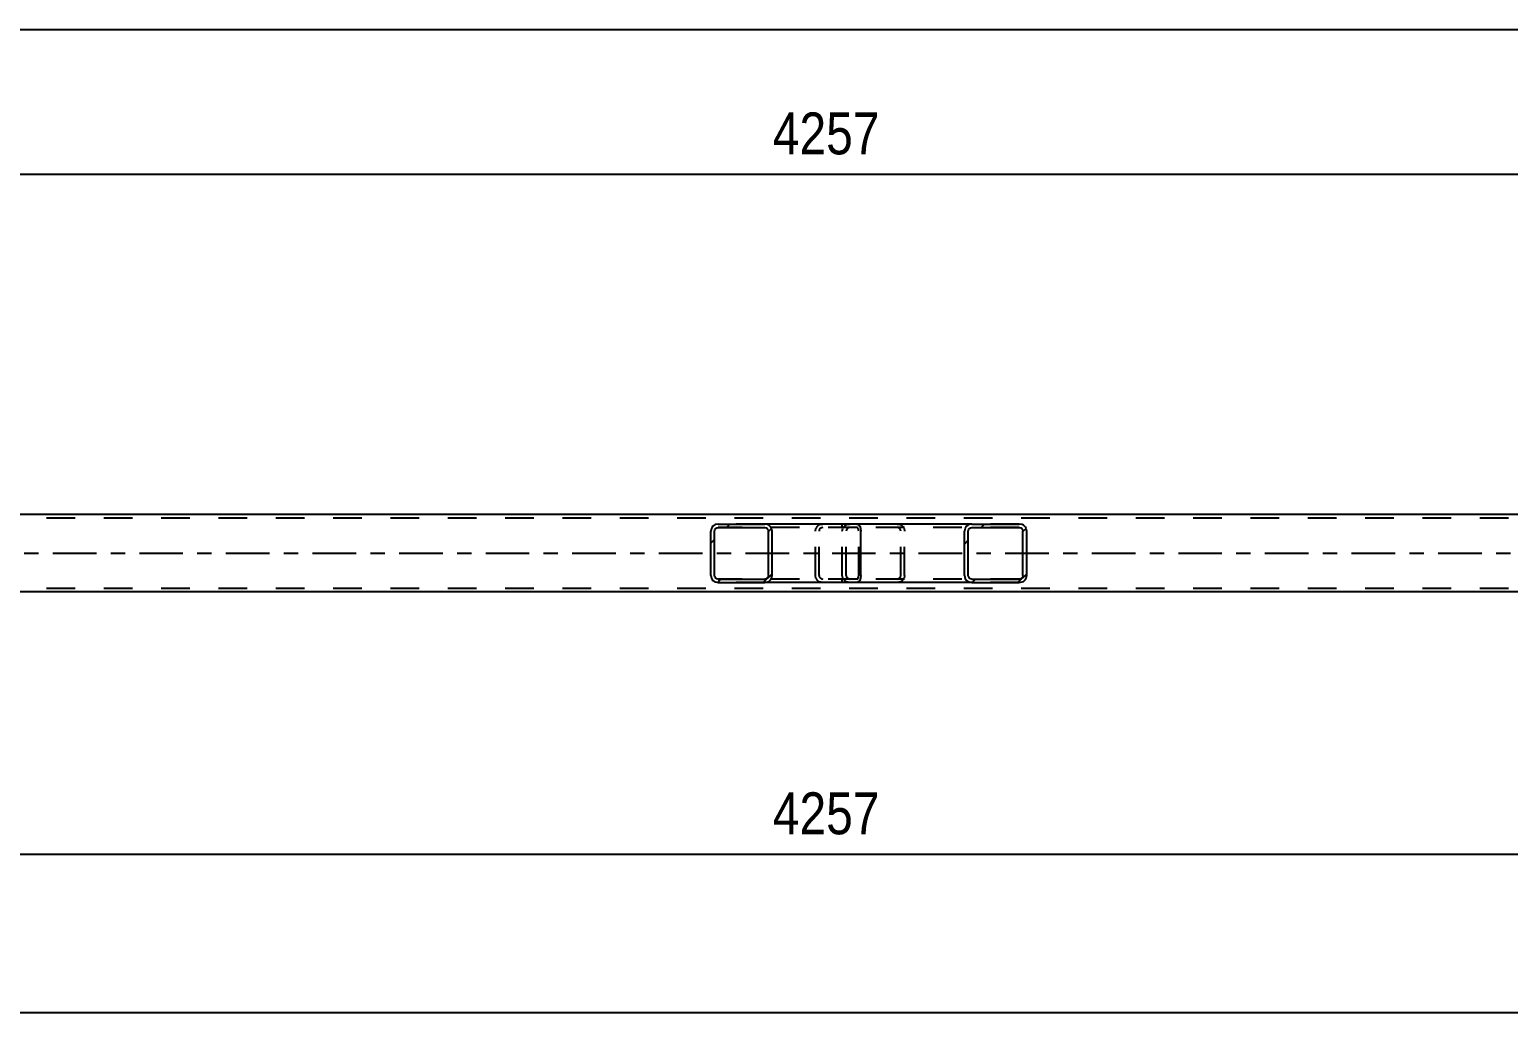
# Model space of a CAD drawing. Header units: millimetres. Extents: x 0 to 841, y 0 to 594.
# Drawn here: x 184.5 to 285.6, y 181.2 to 248.4 of the extents above; entities that cross this region are included whole.
import ezdxf

# ---------------------------------------------------------------- set-up
doc = ezdxf.new("R2010")
doc.units = ezdxf.units.MM
doc.linetypes.add('DXK_LINE_DOT2', pattern=[3.9198, 1.9599, -1.9599])
doc.linetypes.add('DXK_LINE_DOT3', pattern=[5.9187, 2.979, -0.9799, 0.9799, -0.9799])
doc.styles.add('Arial Narrow', font='ARIALN.TTF', dxfattribs={"height": 0.2})

# ---------------------------------------------------------------- blocks, each defined once
blk = doc.blocks.new('Part-275726623-4293 - 4230')
at = {"color": 7, "linetype": 'DXK_LINE_DOT2'}
for p, q in [((720.69, 214.97), (61.78, 214.97)), ((720.69, 210.17), (61.78, 210.17))]:
    blk.add_line(p, q, dxfattribs=at)
at = {"color": 2, "linetype": 'Continuous'}
for p, q in [((323.28, 215.21), (159.02, 215.21)), ((323.28, 209.93), (159.02, 209.93))]:
    blk.add_line(p, q, dxfattribs=at)
at = {"color": 7, "linetype": 'DXK_LINE_DOT3'}
blk.add_line((61.78, 212.57), (720.69, 212.57), dxfattribs=at)
blk = doc.blocks.new('Part-275726623-4386 - 4230')
at = {"linetype": 'Continuous'}
h = blk.add_hatch(dxfattribs=at)
h.set_pattern_fill('', scale=0.7, style=0, pattern_type=0)
h.set_pattern_definition([(45, (235.2006, 214.2723), (-1.57154, 1.57154), [])])
h.paths.add_polyline_path([(235.24, 214.09), (235.2, 214.27), (235.09, 214.43), (234.93, 214.53), (234.74, 214.57), (231.55, 214.57), (231.36, 214.53), (231.2, 214.43), (231.09, 214.27), (231.05, 214.09), (231.05, 211.05), (231.09, 210.86), (231.2, 210.71), (231.36, 210.61), (231.55, 210.57), (234.74, 210.57), (234.93, 210.61), (235.09, 210.71), (235.2, 210.86), (235.24, 211.05)])
h.paths.add_polyline_path([(234.97, 210.96), (234.91, 210.88), (234.83, 210.83), (234.74, 210.81), (231.55, 210.81), (231.46, 210.83), (231.37, 210.88), (231.32, 210.96), (231.3, 211.05), (231.3, 214.09), (231.32, 214.18), (231.37, 214.26), (231.46, 214.31), (231.55, 214.33), (234.74, 214.33), (234.83, 214.31), (234.91, 214.26), (234.97, 214.18), (234.99, 214.09), (234.99, 211.05)])
at = {"color": 2, "linetype": 'Continuous'}
for p, q in [((231.55, 214.57), (231.36, 214.53)), ((231.46, 214.31), (231.55, 214.33)), ((231.55, 214.57), (234.74, 214.57)), ((231.55, 214.33), (234.74, 214.33)), ((241.04, 214.57), (234.74, 214.57)), ((234.93, 214.53), (234.74, 214.57)), ((234.74, 214.33), (234.83, 214.31)), ((241.04, 214.57), (241.14, 214.53)), ((241.14, 214.53), (241.23, 214.43)), ((241.23, 214.43), (241.29, 214.27)), ((231.09, 214.27), (231.05, 214.09)), ((231.05, 211.05), (231.05, 214.09)), ((231.3, 214.09), (231.32, 214.18)), ((231.3, 211.05), (231.3, 214.09)), ((231.32, 214.18), (231.37, 214.26)), ((231.37, 214.26), (231.46, 214.31)), ((234.83, 214.31), (234.91, 214.26)), ((234.91, 214.26), (234.97, 214.18)), ((234.97, 214.18), (234.99, 214.09)), ((234.99, 211.05), (234.99, 214.09)), ((235.24, 214.09), (235.2, 214.27)), ((235.24, 211.05), (235.24, 214.09)), ((241.29, 214.27), (241.31, 214.09)), ((241.31, 211.05), (241.31, 214.09)), ((231.05, 211.05), (231.09, 210.86)), ((231.32, 210.96), (231.3, 211.05)), ((231.37, 210.88), (231.32, 210.96)), ((231.36, 210.61), (231.55, 210.57)), ((231.46, 210.83), (231.37, 210.88)), ((231.55, 210.81), (231.46, 210.83)), ((231.55, 210.81), (234.74, 210.81)), ((231.55, 210.57), (234.74, 210.57)), ((234.83, 210.83), (234.74, 210.81)), ((234.74, 210.57), (234.93, 210.61)), ((241.04, 210.57), (234.74, 210.57)), ((234.91, 210.88), (234.83, 210.83)), ((234.97, 210.96), (234.91, 210.88)), ((234.99, 211.05), (234.97, 210.96)), ((235.2, 210.86), (235.24, 211.05)), ((241.14, 210.61), (241.04, 210.57)), ((241.23, 210.71), (241.14, 210.61)), ((241.29, 210.86), (241.23, 210.71)), ((241.31, 211.05), (241.29, 210.86))]:
    blk.add_line(p, q, dxfattribs=at)
at = {"color": 7, "linetype": 'DXK_LINE_DOT2'}
for p, q in [((234.74, 214.57), (231.55, 214.57)), ((241.04, 214.33), (231.55, 214.33)), ((238.51, 214.53), (238.7, 214.57)), ((238.7, 214.33), (238.61, 214.31)), ((240.04, 214.33), (240.04, 214.57)), ((241.09, 214.31), (241.04, 214.33)), ((238.2, 214.09), (238.24, 214.27)), ((238.2, 211.05), (238.2, 214.09)), ((238.47, 214.18), (238.45, 214.09)), ((238.45, 211.05), (238.45, 214.09)), ((238.52, 214.26), (238.47, 214.18)), ((238.61, 214.31), (238.52, 214.26)), ((241.13, 214.26), (241.09, 214.31)), ((241.16, 214.18), (241.13, 214.26)), ((241.17, 214.09), (241.16, 214.18)), ((241.17, 211.05), (241.17, 214.09)), ((241.04, 210.81), (231.55, 210.81)), ((234.74, 210.57), (231.55, 210.57)), ((238.24, 210.86), (238.2, 211.05)), ((238.45, 211.05), (238.47, 210.96)), ((238.47, 210.96), (238.52, 210.88)), ((238.7, 210.57), (238.51, 210.61)), ((238.52, 210.88), (238.55, 210.86)), ((238.55, 210.86), (238.61, 210.83)), ((238.61, 210.83), (238.7, 210.81)), ((240.04, 210.57), (240.04, 210.81)), ((241.04, 210.81), (241.09, 210.83)), ((241.09, 210.83), (241.13, 210.88)), ((241.13, 210.88), (241.16, 210.96)), ((241.16, 210.96), (241.17, 211.05))]:
    blk.add_line(p, q, dxfattribs=at)
at = {"color": 2, "linetype": 'Continuous'}
for centre, start, end in [((231.54, 214.07), 111.1941, 156.1506), ((234.75, 214.07), 23.8494, 68.8059), ((231.54, 211.06), 203.8494, 248.8059), ((234.75, 211.06), 291.1941, 336.1506)]:
    blk.add_arc(centre, 0.492, start, end, dxfattribs=at)
at = {"color": 7, "linetype": 'DXK_LINE_DOT2'}
for centre, start, end in [((238.69, 214.07), 111.1941, 156.1506), ((238.69, 211.06), 203.8494, 248.8059)]:
    blk.add_arc(centre, 0.492, start, end, dxfattribs=at)
blk = doc.blocks.new('Part-275726623-4387 - 4230')
at = {"linetype": 'Continuous'}
h = blk.add_hatch(dxfattribs=at)
h.set_pattern_fill('', scale=0.7, style=0, pattern_type=0)
h.set_pattern_definition([(45, (252.6113, 214.2723), (-1.57154, 1.57154), [])])
h.paths.add_polyline_path([(252.65, 214.09), (252.61, 214.27), (252.5, 214.43), (252.33, 214.53), (252.14, 214.57), (248.9, 214.57), (248.71, 214.53), (248.54, 214.43), (248.43, 214.27), (248.39, 214.09), (248.39, 211.05), (248.43, 210.86), (248.54, 210.71), (248.71, 210.61), (248.9, 210.57), (252.14, 210.57), (252.33, 210.61), (252.5, 210.71), (252.61, 210.86), (252.65, 211.05)])
h.paths.add_polyline_path([(252.38, 210.96), (252.32, 210.88), (252.24, 210.83), (252.14, 210.81), (248.9, 210.81), (248.81, 210.83), (248.72, 210.88), (248.67, 210.96), (248.65, 211.05), (248.65, 214.09), (248.67, 214.18), (248.72, 214.26), (248.81, 214.31), (248.9, 214.33), (252.14, 214.33), (252.24, 214.31), (252.32, 214.26), (252.38, 214.18), (252.39, 214.09), (252.39, 211.05)])
at = {"color": 7, "linetype": 'DXK_LINE_DOT2'}
for p, q in [((240.36, 214.53), (240.56, 214.57)), ((240.56, 214.33), (240.46, 214.31)), ((241.04, 214.57), (240.56, 214.57)), ((252.14, 214.33), (240.56, 214.33)), ((243.79, 214.57), (243.99, 214.53)), ((243.89, 214.31), (243.79, 214.33)), ((252.14, 214.57), (248.9, 214.57)), ((240.04, 214.09), (240.08, 214.27)), ((240.04, 211.05), (240.04, 214.09)), ((240.32, 214.18), (240.3, 214.09)), ((240.3, 211.05), (240.3, 214.09)), ((240.37, 214.26), (240.32, 214.18)), ((240.46, 214.31), (240.37, 214.26)), ((243.97, 214.26), (243.89, 214.31)), ((244.03, 214.18), (243.97, 214.26)), ((244.05, 214.09), (244.03, 214.18)), ((244.05, 211.05), (244.05, 214.09)), ((244.26, 214.27), (244.3, 214.09)), ((244.3, 211.05), (244.3, 214.09)), ((240.08, 210.86), (240.04, 211.05)), ((240.3, 211.05), (240.32, 210.96)), ((240.32, 210.96), (240.37, 210.88)), ((240.56, 210.57), (240.36, 210.61)), ((240.37, 210.88), (240.46, 210.83)), ((240.46, 210.83), (240.56, 210.81)), ((252.14, 210.81), (240.56, 210.81)), ((241.04, 210.57), (240.56, 210.57)), ((243.79, 210.81), (243.89, 210.83)), ((243.99, 210.61), (243.79, 210.57)), ((243.89, 210.83), (243.97, 210.88)), ((243.97, 210.88), (244.03, 210.96)), ((244.03, 210.96), (244.05, 211.05)), ((244.3, 211.05), (244.26, 210.86)), ((252.14, 210.57), (248.9, 210.57))]:
    blk.add_line(p, q, dxfattribs=at)
at = {"color": 2, "linetype": 'Continuous'}
for p, q in [((248.9, 214.57), (241.04, 214.57)), ((248.9, 214.57), (248.71, 214.53)), ((248.81, 214.31), (248.9, 214.33)), ((248.9, 214.57), (252.14, 214.57)), ((248.9, 214.33), (252.14, 214.33)), ((252.33, 214.53), (252.14, 214.57)), ((252.14, 214.33), (252.24, 214.31)), ((248.43, 214.27), (248.39, 214.09)), ((248.39, 211.05), (248.39, 214.09)), ((248.65, 214.09), (248.67, 214.18)), ((248.65, 211.05), (248.65, 214.09)), ((248.67, 214.18), (248.72, 214.26)), ((248.72, 214.26), (248.81, 214.31)), ((252.24, 214.31), (252.32, 214.26)), ((252.32, 214.26), (252.38, 214.18)), ((252.38, 214.18), (252.39, 214.09)), ((252.39, 211.05), (252.39, 214.09)), ((252.65, 214.09), (252.61, 214.27)), ((252.65, 211.05), (252.65, 214.09)), ((248.9, 210.57), (241.04, 210.57)), ((248.39, 211.05), (248.43, 210.86)), ((248.67, 210.96), (248.65, 211.05)), ((248.72, 210.88), (248.67, 210.96)), ((248.71, 210.61), (248.9, 210.57)), ((248.81, 210.83), (248.72, 210.88)), ((248.9, 210.81), (248.81, 210.83)), ((248.9, 210.81), (252.14, 210.81)), ((248.9, 210.57), (252.14, 210.57)), ((252.24, 210.83), (252.14, 210.81)), ((252.14, 210.57), (252.33, 210.61)), ((252.32, 210.88), (252.24, 210.83)), ((252.38, 210.96), (252.32, 210.88)), ((252.39, 211.05), (252.38, 210.96)), ((252.61, 210.86), (252.65, 211.05))]:
    blk.add_line(p, q, dxfattribs=at)
at = {"color": 7, "linetype": 'DXK_LINE_DOT2'}
for centre, start, end in [((240.54, 214.07), 110.7583, 155.68), ((243.81, 214.07), 24.32, 69.2417), ((240.54, 211.07), 204.32, 249.2417), ((243.81, 211.07), 290.7583, 335.68)]:
    blk.add_arc(centre, 0.496, start, end, dxfattribs=at)
at = {"color": 2, "linetype": 'Continuous'}
for centre, start, end in [((248.88, 214.07), 110.7583, 155.68), ((252.16, 214.07), 24.32, 69.2417), ((248.88, 211.07), 204.32, 249.2417), ((252.16, 211.07), 290.7583, 335.68)]:
    blk.add_arc(centre, 0.496, start, end, dxfattribs=at)
blk = doc.blocks.new('StraightDimension-275726623-4513 - 4230')
at = {"color": 7, "linetype": 'Continuous'}
blk.add_line((52.52, 181.18), (729.31, 181.18), dxfattribs=at)
blk = doc.blocks.new('StraightDimension-275726623-4542 - 4230')
at = {"color": 7, "linetype": 'Continuous'}
blk.add_line((153.82, 192.01), (324.08, 192.01), dxfattribs=at)
at = {"color": 0}
blk.add_wipeout([(243.21, 192.76), (243.21, 196.96), (234.69, 196.96), (234.69, 192.76)], dxfattribs=at)
at = {"color": 3, "style": 'Arial Narrow'}
blk.add_text('4257', height=2.863, dxfattribs=at).set_placement((235.29, 193.36))
blk = doc.blocks.new('StraightDimension-275726623-4558 - 4230')
at = {"color": 7, "linetype": 'Continuous'}
blk.add_line((153.82, 238.49), (324.08, 238.49), dxfattribs=at)
at = {"color": 0}
blk.add_wipeout([(243.21, 239.24), (243.21, 243.44), (234.69, 243.44), (234.69, 239.24)], dxfattribs=at)
at = {"color": 3, "style": 'Arial Narrow'}
blk.add_text('4257', height=2.863, dxfattribs=at).set_placement((235.29, 239.84))
blk = doc.blocks.new('StraightDimension-275726623-7610 - 4230')
at = {"color": 7, "linetype": 'Continuous'}
blk.add_line((53.16, 248.37), (729.31, 248.37), dxfattribs=at)

msp = doc.modelspace()

# ---------------------------------------------------------------- block references
for name in ['StraightDimension-275726623-4558 - 4230', 'Part-275726623-4293 - 4230', 'Part-275726623-4386 - 4230', 'Part-275726623-4387 - 4230', 'StraightDimension-275726623-4513 - 4230']:
    msp.add_blockref(name, (0, 0))

# ---------------------------------------------------------------- next in the draw order: block references
for name in ['StraightDimension-275726623-7610 - 4230', 'StraightDimension-275726623-4542 - 4230']:
    msp.add_blockref(name, (0, 0))

doc.saveas('drawing.dxf')
